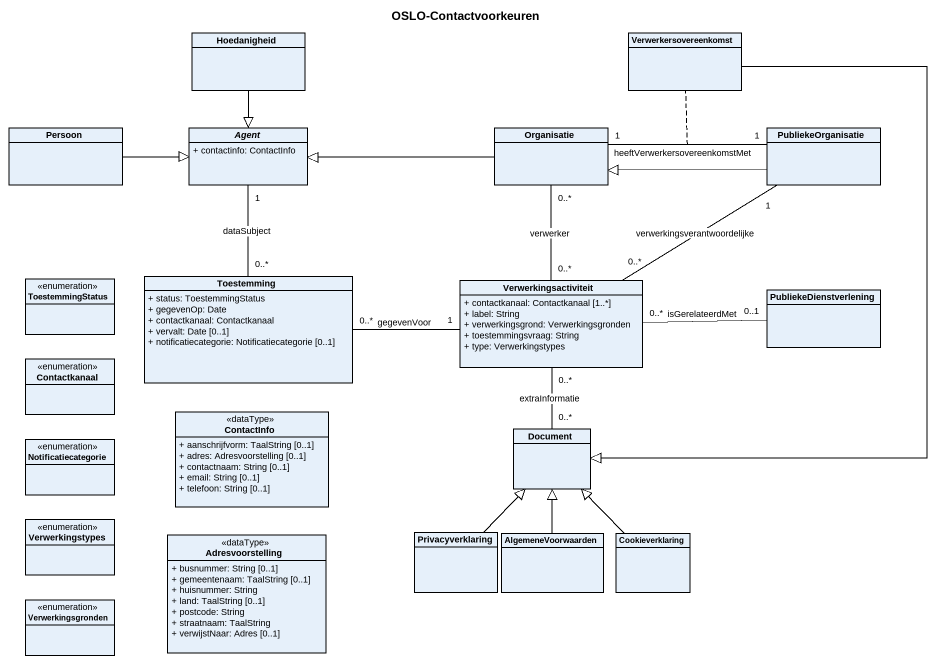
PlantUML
@startuml
title OSLO-Contactvoorkeuren
hide circle
hide empty members
skinparam classAttributeIconSize 0
class Hoedanigheid
class Verwerkersovereenkomst
class Persoon
abstract class "Agent" as Agent_ {
  + contactinfo: ContactInfo
}
class Organisatie
class PubliekeOrganisatie
enum ToestemmingStatus
class Toestemming {
  + status: ToestemmingStatus
  + gegevenOp: Date
  + contactkanaal: Contactkanaal
  + vervalt: Date [0..1]
  + notificatiecategorie: Notificatiecategorie [0..1]
}
class Verwerkingsactiviteit {
  + contactkanaal: Contactkanaal [1..*]
  + label: String
  + verwerkingsgrond: Verwerkingsgronden
  + toestemmingsvraag: String
  + type: Verwerkingstypes
}
class PubliekeDienstverlening
enum Contactkanaal
class ContactInfo <<dataType>> {
  + aanschrijfvorm: TaalString [0..1]
  + adres: Adresvoorstelling [0..1]
  + contactnaam: String [0..1]
  + email: String [0..1]
  + telefoon: String [0..1]
}
enum Notificatiecategorie
class Document
enum Verwerkingstypes
class Adresvoorstelling <<dataType>> {
  + busnummer: String [0..1]
  + gemeentenaam: TaalString [0..1]
  + huisnummer: String
  + land: TaalString [0..1]
  + postcode: String
  + straatnaam: TaalString
  + verwijstNaar: Adres [0..1]
}
class Privacyverklaring
class AlgemeneVoorwaarden
class Cookieverklaring
enum Verwerkingsgronden
Hoedanigheid --|> Agent_
Verwerkersovereenkomst --|> Document
Persoon -right-|> Agent_
Organisatie -left-|> Agent_
PubliekeOrganisatie -left-|> Organisatie
PubliekeOrganisatie "1" -left- "1" Organisatie : heeftVerwerkersovereenkomstMet
(PubliekeOrganisatie, Organisatie) .. Verwerkersovereenkomst
Toestemming "0..*" -up- "1" Agent_ : dataSubject
Toestemming "0..*" -right- "1" Verwerkingsactiviteit : gegevenVoor
Verwerkingsactiviteit "0..*" -up- "0..*" Organisatie : verwerker
Verwerkingsactiviteit "0..*" -up- "1" PubliekeOrganisatie : verwerkingsverantwoordelijke
Verwerkingsactiviteit "0..*" -right- "0..1" PubliekeDienstverlening : isGerelateerdMet
Verwerkingsactiviteit "0..*" -- "0..*" Document : extraInformatie
Privacyverklaring -up-|> Document
AlgemeneVoorwaarden -up-|> Document
Cookieverklaring -up-|> Document
@enduml
